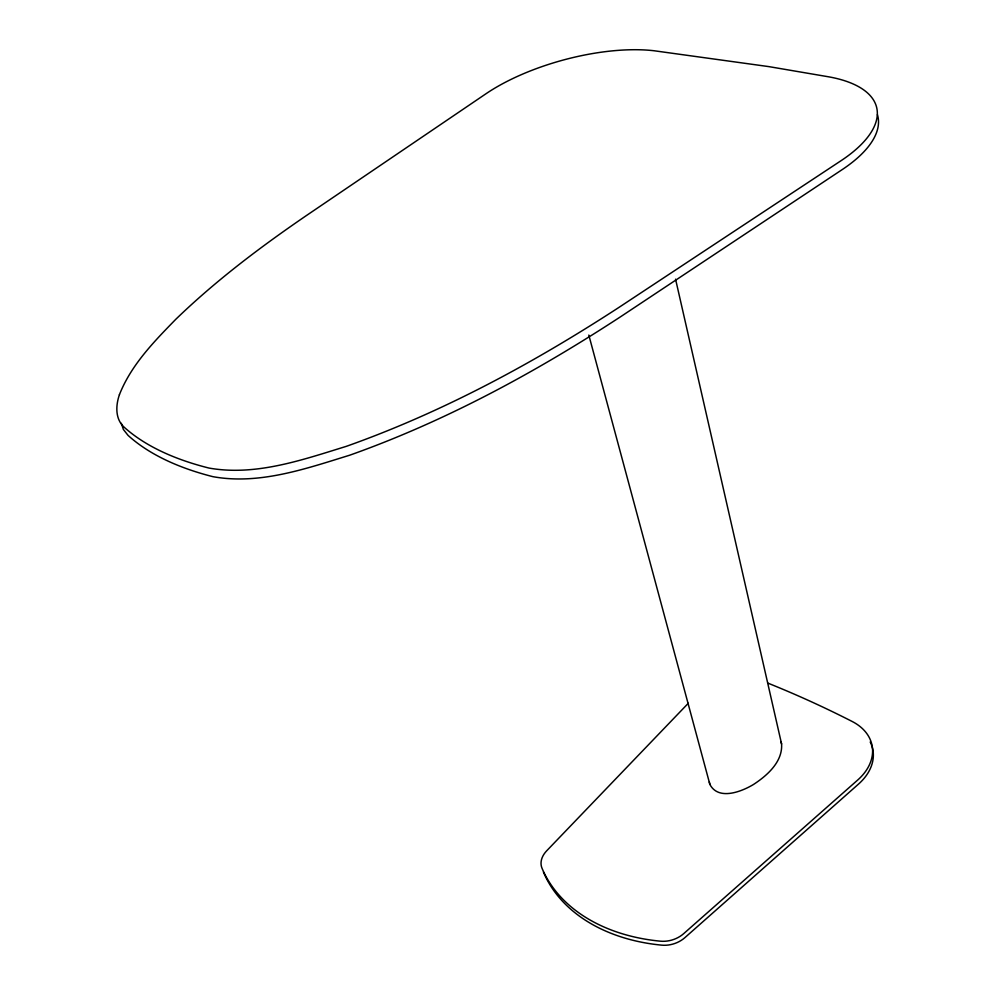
<?xml version="1.0" encoding="UTF-8"?>
<svg xmlns="http://www.w3.org/2000/svg" width="995" height="995" viewBox="0 0 995 995"><rect width="100%" height="100%" fill="white"/><g stroke="black" fill="none" stroke-linecap="round" stroke-linejoin="round"><path stroke-width="1.49" d="M688.304 703.266L546.703 850.787A23.494 16.94 -20.8 0 0 541.989 868.175A177.57 127.646 -14.7 0 0 660.481 941.183A24.776 18.967 -17.8 0 0 683.689 933.646L857.752 779.981A57.959 40.77 -10.5 0 0 852.168 721.475A4231.449 2077.349 -69.9 0 0 767.779 683.08M588.816 335.066L709.87 784.396C718.378 800.751 741.412 791.759 753.464 784.495C767.133 775.578 782.816 761.834 781.585 743.974L675.568 279.197M121.315 423.31L123.38 429.467L128.032 435.362A420.263 188.329 -16.6 0 0 212.893 476.667C259.297 485.075 305.813 468.732 349.643 455.225C445.81 421.109 536.069 372.03 621.303 316.273L842.305 169.536A138.28 58.643 -13 0 0 877.441 114.649M780.913 741.673L781.585 743.974M709.311 782.008L709.87 784.396M543.432 872.055A177.209 127.721 -14.7 0 0 661.75 945.15A24.726 18.967 -17.8 0 0 684.908 937.626L858.548 784.06A57.847 40.795 -10.5 0 0 870.215 741.996M119.425 394.679C115.719 405.375 115.022 418.808 124.052 427.104A421.706 187.284 -16.6 0 0 209 468.06C255.591 476.331 302.219 459.926 346.21 446.382C442.725 412.191 533.382 363.1 619.027 307.356L840.962 160.755A138.74 58.307 -13 0 0 829.196 76.913L768.911 66.628L654.125 50.757A126.191 49.377 -15.2 0 0 485.983 93.754L305.179 216.388C259.72 247.531 215.542 280.876 175.854 319.233C153.951 341.671 131.116 365.016 119.425 394.679"/></g></svg>
